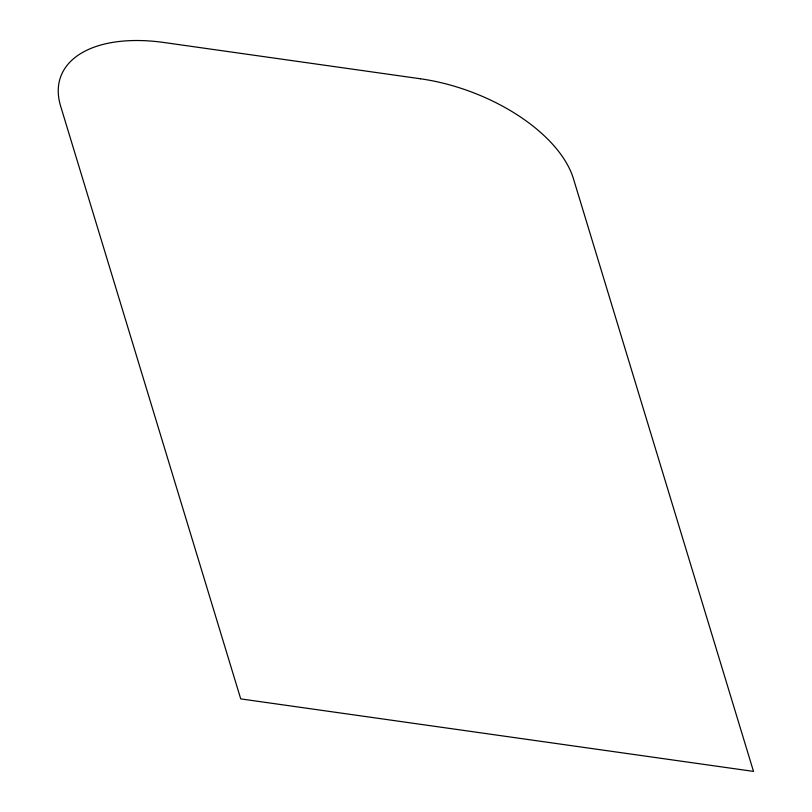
<?xml version="1.0" encoding="UTF-8"?>
<svg xmlns="http://www.w3.org/2000/svg" width="812" height="812" viewBox="0 0 812 812"><rect width="100%" height="100%" fill="white"/><g stroke="black" fill="none" stroke-linecap="round" stroke-linejoin="round"><path stroke-width="1.22" d="M420.383 78.764L163.994 42.508A136.66 73.395 20.5 0 0 60.636 106.139L240.728 698.888L753.506 771.4L573.424 178.65A136.66 73.395 20.5 0 0 420.383 78.764"/></g></svg>
